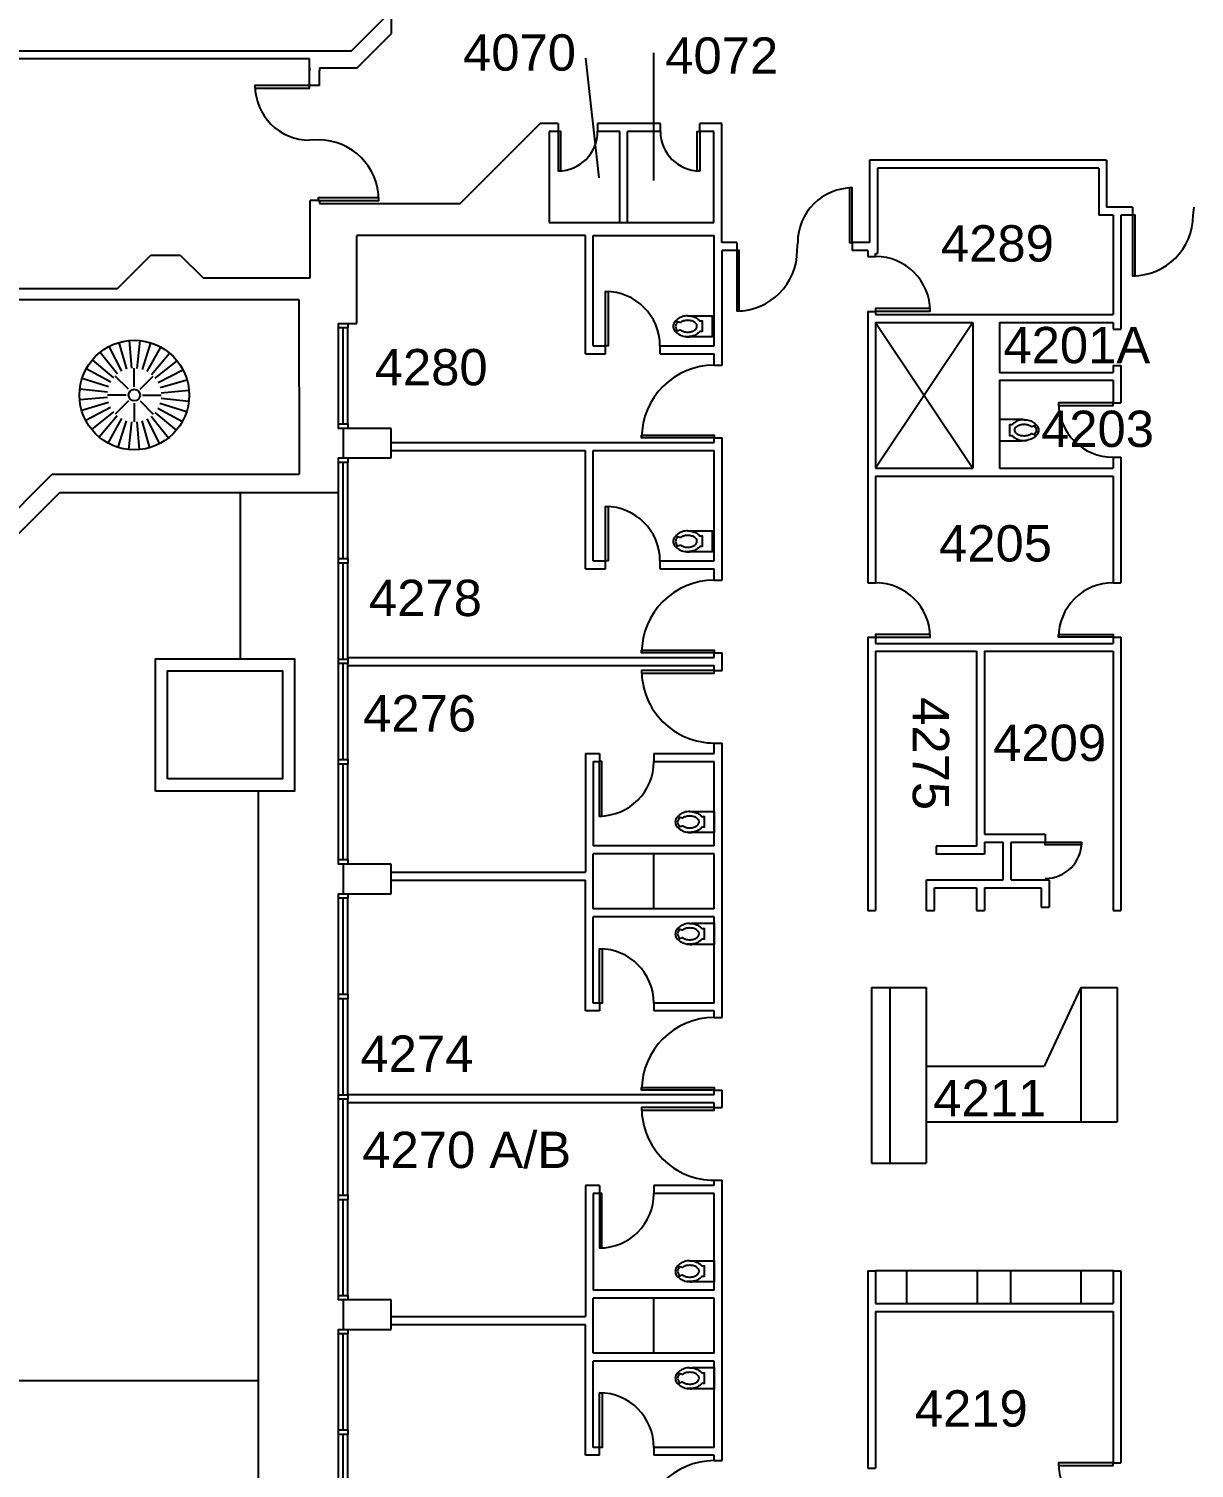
# Model space of a CAD drawing. Header units: inches. Extents: x -1050 to 5570, y -48 to 4302.
# Drawn here: x 2356 to 3126, y 1092 to 2042 of the extents above; entities that cross this region are included whole.
import ezdxf

# ---------------------------------------------------------------- set-up
doc = ezdxf.new("R2010")
doc.units = ezdxf.units.IN
doc.header["$LTSCALE"] = 98
doc.header["$MEASUREMENT"] = 0
doc.layers.get('0').update_dxf_attribs({"linetype": 'CONTINUOUS'})
for name, color, linetype in [('A-ANNO-ROOM', 4, 'CONTINUOUS'), ('A-DOOR', 2, 'CONTINUOUS'), ('A-FLOR-CASE', 3, 'CONTINUOUS'), ('A-FLOR-PFIX', 2, 'CONTINUOUS'), ('A-GLAZ', 2, 'CONTINUOUS'), ('A-SHAFT', 1, 'CONTINUOUS'), ('A-WALL-FULL', 6, 'CONTINUOUS'), ('L-PLNT', 8, 'CONTINUOUS')]:
    doc.layers.add(name, color=color, linetype=linetype)
doc.styles.add('Arial', font='arial.ttf')

# ---------------------------------------------------------------- blocks, each defined once
blk = doc.blocks.new('WC')
for p, q in [((21.068753, -2.504894), (21.068753, -2.504894)), ((23.831759, -3.603083), (23.831759, -3.603083))]:
    blk.add_line(p, q)
for points in [[(16.399601, -6.93083, -0.022673), (14.875, -7), (0, -7), (0, -3.020761), (0, 0), (0, 3.020761), (0, 7), (14.875, 7)], [(16.211212, -6.937926, -0.074934), (12.562014, -6.387938, -0.085426), (9.670474, -4.920528, -0.066386), (8.264603, -3.550098), (6.711212, -3.550098), (6.711212, 3.449902), (8.264603, 3.449902, -0.066386), (9.670474, 4.820333, -0.085426), (12.562014, 6.287743, -0.111314), (17.991061, 6.709134)], [(23.722377, 3.991504, -0.562484), (23.529526, 3.158962), (21.300368, 2.424162, -0.238976), (20.853364, 2.492058, 0.08035), (18.976205, 3.421006, 0.074934), (16.211212, 3.837731, 0.074934), (13.446218, 3.421006, 0.085426), (11.462194, 2.414145, 0.066386), (10.624271, 1.597345, 0.330534), (10.624271, -1.69754, 0.066386), (11.462194, -2.51434, 0.085426), (13.446218, -3.521201, 0.074934), (16.211212, -3.937926, 0.074934), (18.976205, -3.521201, 0.08035), (20.853364, -2.592253, -0.238976), (21.300368, -2.524357), (23.503493, -3.250575, -0.549653), (23.710095, -4.069149)], [(25.75, 0, 0.143932), (25.015482, 2.498761, 0.107177), (22.564786, 4.949747, 0.077997), (19.212481, 6.431696, 0.065232), (14.875, 7)], [(24.25, 0, 0.143932), (23.754089, 1.687041, 0.059203), (22.750942, 2.902316)], [(22.67201, -2.976493, 0.063273), (23.754089, -1.687041, 0.143932), (24.25, 0)], [(23.748064, -4.023967, 0.06085), (25.015482, -2.498761, 0.143932), (25.75, 0)]]:
    blk.add_lwpolyline(points, format="xyb")
for centre, radius, start, end in [((16.211212, 5.443363), 12.38129, 270, 287.141641), ((17.043143, 2.746106), 9.558648, 287.141641, 306.672481), ((18.316811, 1.035634), 7.426057, 306.672481, 316.574161)]:
    blk.add_arc(centre, radius, start, end)
blk = doc.blocks.new('TREE')
at = {"layer": 'L-PLNT'}
for p, q in [((-16.4, 31.5), (-33.4, 64.2)), ((-9.9, 34.1), (-20.2, 69.5)), ((-3.1, 35.4), (-6.3, 72.1)), ((3.9, 35.3), (7.9, 71.9)), ((10.7, 33.9), (21.8, 69)), ((17.1, 31.1), (34.8, 63.4)), ((-27.2, 22.8), (-55.4, 46.5)), ((-22.2, 27.7), (-45.3, 56.4)), ((22.8, 27.2), (46.5, 55.4)), ((27.7, 22.2), (56.4, 45.3)), ((-33.9, 10.7), (-69, 21.8)), ((-31.1, 17.1), (-63.4, 34.8)), ((-7.7, 7.7), (-25.1, 25.1)), ((0, 10.9), (0, 35.5)), ((7.7, 7.7), (25.1, 25.1)), ((31.5, 16.4), (64.2, 33.4)), ((34.1, 9.9), (69.5, 20.2)), ((-35.3, 3.9), (-71.9, 7.9)), ((-10.9, 0), (-35.5, 0)), ((10.9, 0), (35.5, 0)), ((35.4, 3.1), (72.1, 6.3)), ((-35.4, -3.1), (-72.1, -6.3)), ((-34.1, -9.9), (-69.5, -20.2)), ((-31.5, -16.4), (-64.2, -33.4)), ((-7.7, -7.7), (-25.1, -25.1)), ((0, -10.9), (0, -35.5)), ((7.7, -7.7), (25.1, -25.1)), ((31.1, -17.1), (63.4, -34.8)), ((33.9, -10.7), (69, -21.8)), ((35.3, -3.9), (71.9, -7.9)), ((-27.7, -22.2), (-56.4, -45.3)), ((-22.8, -27.2), (-46.5, -55.4)), ((-17.1, -31.1), (-34.8, -63.4)), ((-10.7, -33.9), (-21.8, -69)), ((-3.9, -35.3), (-7.9, -71.9)), ((3.1, -35.4), (6.3, -72.1)), ((9.9, -34.1), (20.2, -69.5)), ((16.4, -31.5), (33.4, -64.2)), ((22.2, -27.7), (45.3, -56.4)), ((27.2, -22.8), (55.4, -46.5))]:
    blk.add_line(p, q, dxfattribs=at)
for radius in [72.4, 7.6]:
    blk.add_circle((0, 0), radius, dxfattribs=at)
blk = doc.blocks.new('*U138')
for p, q in [((0, 0), (0, 0)), ((-40, 0), (-40, 0))]:
    blk.add_line(p, q)
blk.add_lwpolyline([(0, 0), (0, 40), (-1.75, 40), (-1.75, 0)], close=True)
blk.add_arc((0, 0), 40, 90, 180)
blk = doc.blocks.new('*U130')
for p, q in [((0, 0), (0, 0)), ((-48, 0), (-48, 0))]:
    blk.add_line(p, q)
blk.add_lwpolyline([(0, 0), (0, -48), (-1.75, -48), (-1.75, 0)], close=True)
blk.add_arc((0, 0), 48, 180, 270)
blk = doc.blocks.new('*U141')
for p, q in [((0, 0), (0, 0)), ((-36, 0), (-36, 0))]:
    blk.add_line(p, q)
blk.add_lwpolyline([(0, 0), (0, -36), (-1.75, -36), (-1.75, 0)], close=True)
blk.add_arc((0, 0), 36, 180, 270)
blk = doc.blocks.new('*U142')
for p, q in [((0, 0), (0, 0)), ((-36, 0), (-36, 0))]:
    blk.add_line(p, q)
blk.add_lwpolyline([(0, 0), (0, 36), (-1.75, 36), (-1.75, 0)], close=True)
blk.add_arc((0, 0), 36, 90, 180)
blk = doc.blocks.new('*U129')
for p, q in [((0, 0), (0, 0)), ((48, 0), (48, 0))]:
    blk.add_line(p, q)
blk.add_lwpolyline([(0, 0), (0, -48), (1.75, -48), (1.75, 0)], close=True)
blk.add_arc((0, 0), 48, 270, 0)
blk = doc.blocks.new('*U144')
for p, q in [((0, 0), (0, 0)), ((-36, 0), (-36, 0))]:
    blk.add_line(p, q)
blk.add_lwpolyline([(0, 0), (0, 36), (-1.75, 36), (-1.75, 0)], close=True)
blk.add_arc((0, 0), 36, 90, 180)
blk = doc.blocks.new('*U147')
for p, q in [((0, 0), (0, 0)), ((-24, 0), (-24, 0))]:
    blk.add_line(p, q)
blk.add_lwpolyline([(0, 0), (0, -24), (-1.75, -24), (-1.75, 0)], close=True)
blk.add_arc((0, 0), 24, 180, 270)
blk = doc.blocks.new('*U148')
for p, q in [((0, 0), (0, 0)), ((36, 0), (36, 0))]:
    blk.add_line(p, q)
blk.add_lwpolyline([(0, 0), (0, -36), (1.75, -36), (1.75, 0)], close=True)
blk.add_arc((0, 0), 36, 270, 0)
blk = doc.blocks.new('*U149')
for p, q in [((0, 0), (0, 0)), ((36, 0), (36, 0))]:
    blk.add_line(p, q)
blk.add_lwpolyline([(0, 0), (0, 36), (1.75, 36), (1.75, 0)], close=True)
blk.add_arc((0, 0), 36, 0, 90)
blk = doc.blocks.new('*U150')
for p, q in [((0, 0), (0, 0)), ((-36, 0), (-36, 0))]:
    blk.add_line(p, q)
blk.add_lwpolyline([(0, 0), (0, 36), (-1.75, 36), (-1.75, 0)], close=True)
blk.add_arc((0, 0), 36, 90, 180)
blk = doc.blocks.new('*U139')
for p, q in [((0, 0), (0, 0)), ((36, 0), (36, 0))]:
    blk.add_line(p, q)
blk.add_lwpolyline([(0, 0), (0, -36), (1.75, -36), (1.75, 0)], close=True)
blk.add_arc((0, 0), 36, 270, 0)
blk = doc.blocks.new('*U151')
for p, q in [((0, 0), (0, 0)), ((-26, 0), (-26, 0))]:
    blk.add_line(p, q)
blk.add_lwpolyline([(0, 0), (0, 26), (-1.75, 26), (-1.75, 0)], close=True)
blk.add_arc((0, 0), 26, 90, 180)
blk = doc.blocks.new('*U152')
for p, q in [((0, 0), (0, 0)), ((26, 0), (26, 0))]:
    blk.add_line(p, q)
blk.add_lwpolyline([(0, 0), (0, 26), (1.75, 26), (1.75, 0)], close=True)
blk.add_arc((0, 0), 26, 0, 90)

msp = doc.modelspace()

# ---------------------------------------------------------------- linework, layer by layer
at = {"layer": 'A-ANNO-ROOM'}
for p, q in [((2768.88, 2026.51), (2768.88, 1942.21)), ((2724.13, 2023.07), (2732.74, 1943.93))]:
    msp.add_line(p, q, dxfattribs=at)
at = {"layer": 'A-DOOR'}
for p, q in [((2547.57, 1969.08), (2541.82, 1968.84)), ((3125.2, 1919.26), (3125.92, 1924.51)), ((2863.85, 1896.01), (2864.14, 1901.26))]:
    msp.add_line(p, q, dxfattribs=at)
at = {"layer": 'A-FLOR-CASE'}
for p, q in [((2912.97, 1409.35), (2948.97, 1409.35)), ((2912.97, 1409.35), (2912.97, 1293.13)), ((2924.97, 1409.35), (2924.97, 1293.13)), ((2948.97, 1409.35), (2948.97, 1293.13)), ((3050.97, 1409.35), (3026.97, 1357.3)), ((3050.97, 1409.35), (3050.97, 1320.5)), ((3050.97, 1409.35), (3074.97, 1409.35)), ((3074.97, 1409.35), (3074.97, 1320.5)), ((2948.97, 1357.3), (3026.97, 1357.3)), ((2948.97, 1320.5), (3074.97, 1320.5)), ((2912.97, 1293.13), (2948.97, 1293.13)), ((3072.34, 1222.05), (2915.59, 1222.05)), ((2936.3, 1200.55), (2936.3, 1221.77)), ((3004.6, 1222.05), (3004.6, 1200.55)), ((3050.97, 1222.05), (3050.97, 1200.55))]:
    msp.add_line(p, q, dxfattribs=at)
msp.add_lwpolyline([(2982.93, 1200.55), (2982.93, 1222.05)], dxfattribs=at)
at = {"layer": 'A-GLAZ'}
for p, q in [((2561.05, 1781.43), (2561.05, 1844.81)), ((2564.05, 1781.43), (2564.05, 1844.81)), ((2567.05, 1781.43), (2567.05, 1844.81)), ((2561.05, 1692.56), (2561.05, 1755.93)), ((2564.05, 1692.56), (2564.05, 1755.93)), ((2567.05, 1692.56), (2567.05, 1755.93)), ((2561.05, 1626.18), (2561.05, 1689.56)), ((2564.05, 1626.18), (2564.05, 1689.56)), ((2567.05, 1626.18), (2567.05, 1689.56)), ((2561.05, 1559.81), (2561.05, 1623.18)), ((2564.05, 1559.81), (2564.05, 1623.18)), ((2567.05, 1559.81), (2567.05, 1623.18)), ((2561.05, 1493.43), (2561.05, 1556.81)), ((2564.05, 1493.43), (2564.05, 1556.81)), ((2567.05, 1493.43), (2567.05, 1556.81)), ((2561.05, 1404.81), (2561.05, 1468.18)), ((2564.05, 1404.81), (2564.05, 1468.18)), ((2567.05, 1404.81), (2567.05, 1468.18)), ((2561.05, 1338.43), (2561.05, 1401.81)), ((2564.05, 1338.43), (2564.05, 1401.81)), ((2567.05, 1338.43), (2567.05, 1401.81)), ((2561.05, 1272.06), (2561.05, 1335.43)), ((2564.05, 1272.06), (2564.05, 1335.43)), ((2567.05, 1272.06), (2567.05, 1335.43)), ((2561.05, 1205.68), (2561.05, 1269.06)), ((2564.05, 1205.68), (2564.05, 1269.06)), ((2567.05, 1205.68), (2567.05, 1269.06)), ((2561.05, 1117.06), (2561.05, 1180.43)), ((2564.05, 1117.06), (2564.05, 1180.43)), ((2567.05, 1117.06), (2567.05, 1180.43)), ((2561.05, 1050.68), (2561.05, 1114.06)), ((2564.05, 1050.68), (2564.05, 1114.06)), ((2567.05, 1050.68), (2567.05, 1114.06))]:
    msp.add_line(p, q, dxfattribs=at)
at = {"layer": 'A-SHAFT'}
for p, q in [((2915.59, 1848.36), (2979.69, 1752.27)), ((2979.69, 1848.36), (2915.59, 1752.27))]:
    msp.add_line(p, q, dxfattribs=at)
at = {"layer": 'A-WALL-FULL'}
for p, q in [((2595.95, 2039.21), (2595.95, 2075.21)), ((2569.45, 2027.78), (2590.95, 2049.28)), ((2573.32, 2016.58), (2595.95, 2039.21)), ((2347.67, 2027.78), (2569.45, 2027.78)), ((2349.42, 2022.78), (2541.82, 2022.78)), ((2541.82, 2004.84), (2541.82, 2022.78)), ((2541.82, 2016.58), (2541.82, 2014.58)), ((2548.32, 2016.58), (2548.32, 2014.58)), ((2548.32, 2016.58), (2573.32, 2016.58)), ((2548.32, 2004.84), (2548.32, 2014.58)), ((2548.32, 2004.84), (2541.82, 2004.84)), ((2641.32, 1927.08), (2694.05, 1979.76)), ((2706, 1979.76), (2694.05, 1979.76)), ((2706, 1979.76), (2706, 1974.51)), ((2732, 1979.76), (2732, 1974.51)), ((2773.5, 1979.76), (2732, 1979.76)), ((2773.5, 1974.51), (2773.5, 1979.76)), ((2814, 1979.76), (2799.5, 1979.76)), ((2799.5, 1974.51), (2799.5, 1979.76)), ((2814, 1901.26), (2814, 1979.76)), ((2700, 1974.51), (2700, 1914.51)), ((2706, 1974.51), (2700, 1974.51)), ((2746.6, 1974.51), (2732, 1974.51)), ((2746.6, 1914.51), (2746.6, 1974.51)), ((2751.85, 1914.51), (2751.85, 1974.51)), ((2773.5, 1974.51), (2751.85, 1974.51)), ((2808.75, 1974.51), (2799.5, 1974.51)), ((2808.75, 1914.51), (2808.75, 1974.51)), ((3068, 1955.51), (2911.5, 1955.51)), ((2911.5, 1955.51), (2911.5, 1901.26)), ((3063, 1950.26), (2916.75, 1950.26)), ((2916.75, 1950.26), (2916.75, 1893.97)), ((3063, 1950.26), (3063, 1919.26)), ((3068, 1955.51), (3068, 1924.51)), ((2542.32, 1877.81), (2542.32, 1929.08)), ((2548.32, 1929.08), (2542.32, 1929.08)), ((2548.32, 1929.08), (2548.32, 1927.08)), ((2548.32, 1927.08), (2641.32, 1927.08)), ((3085.22, 1924.51), (3068, 1924.51)), ((3085.22, 1924.51), (3085.22, 1919.26)), ((2700, 1914.51), (2808.75, 1914.51)), ((3072.34, 1919.26), (3063, 1919.26)), ((3072.34, 1919.26), (3072.34, 1853.61)), ((3085.22, 1919.26), (3077.59, 1919.26)), ((3077.59, 1919.26), (3077.59, 1843.93)), ((2723.95, 1905.96), (2573.05, 1905.96)), ((2573.05, 1847.81), (2573.05, 1905.96)), ((2723.95, 1827.7), (2723.95, 1905.96)), ((2729.2, 1832.95), (2729.2, 1905.96)), ((2729.2, 1905.96), (2809.09, 1905.96)), ((2809.09, 1832.95), (2809.09, 1905.96)), ((2823.85, 1901.26), (2814, 1901.26)), ((2823.85, 1901.26), (2823.85, 1896.01)), ((2911.5, 1901.26), (2900.14, 1901.26)), ((2900.14, 1901.26), (2900.14, 1896.01)), ((2415.11, 1870.96), (2437.03, 1892.88)), ((2437.03, 1892.88), (2456.48, 1892.88)), ((2456.48, 1892.88), (2471.55, 1877.81)), ((2823.85, 1896.01), (2814.34, 1896.01)), ((2814.34, 1820.25), (2814.34, 1896.01)), ((2910.34, 1896.01), (2900.14, 1896.01)), ((2910.34, 1896.01), (2910.34, 1891.97)), ((2910.34, 1891.97), (2915.59, 1891.97)), ((2915.59, 1891.97), (2915.59, 1893.97)), ((2915.59, 1893.97), (2916.75, 1893.97)), ((2471.55, 1877.81), (2542.32, 1877.81)), ((2309.05, 1870.96), (2415.11, 1870.96)), ((2309.05, 1863.68), (2534.83, 1863.68)), ((2910.34, 1855.61), (2910.34, 1676.53)), ((2910.34, 1855.61), (2915.59, 1855.61)), ((2915.59, 1855.61), (2915.59, 1853.61)), ((2915.59, 1853.61), (3072.34, 1853.61)), ((2915.59, 1848.36), (2979.69, 1848.36)), ((2915.59, 1848.36), (2915.59, 1752.27)), ((2979.69, 1848.36), (2979.69, 1752.27)), ((2997.37, 1848.36), (2997.37, 1815.49)), ((2997.37, 1848.36), (3072.34, 1848.36)), ((3072.34, 1848.36), (3072.34, 1843.93)), ((3072.34, 1843.93), (3077.59, 1843.93)), ((2723.95, 1827.7), (2737.2, 1827.7)), ((2729.2, 1832.95), (2737.2, 1832.95)), ((2737.2, 1827.7), (2737.2, 1832.95)), ((2773.2, 1832.95), (2773.2, 1827.7)), ((2773.2, 1832.95), (2809.09, 1832.95)), ((2773.2, 1827.7), (2809.09, 1827.7)), ((2809.09, 1820.25), (2809.09, 1827.7)), ((2809.09, 1820.25), (2814.34, 1820.25)), ((3072.34, 1819.93), (3077.59, 1819.93)), ((3072.34, 1819.93), (3072.34, 1815.49)), ((3077.59, 1819.93), (3077.59, 1795.42)), ((2997.37, 1815.49), (3072.34, 1815.49)), ((2997.37, 1810.24), (3072.34, 1810.24)), ((2997.37, 1810.24), (2997.37, 1752.27)), ((3072.34, 1810.24), (3072.34, 1795.42)), ((3072.34, 1795.42), (3077.59, 1795.42)), ((2564.05, 1778.43), (2564.05, 1758.93)), ((2595.67, 1769.2), (2809.09, 1769.2)), ((2809.09, 1769.2), (2809.09, 1772.25)), ((2809.09, 1772.25), (2814.34, 1772.25)), ((2814.34, 1678.24), (2814.34, 1772.25)), ((2595.67, 1763.95), (2723.95, 1763.95)), ((2723.95, 1685.69), (2723.95, 1763.95)), ((2729.2, 1690.94), (2729.2, 1763.95)), ((2729.2, 1763.95), (2809.09, 1763.95)), ((2809.09, 1690.94), (2809.09, 1763.95)), ((3072.34, 1759.42), (3072.34, 1752.27)), ((3072.34, 1759.42), (3077.59, 1759.42)), ((3077.59, 1759.42), (3077.59, 1676.53)), ((2915.59, 1752.27), (2979.69, 1752.27)), ((2997.37, 1752.27), (3072.34, 1752.27)), ((2915.59, 1747.02), (3072.34, 1747.02)), ((2915.59, 1747.02), (2915.59, 1676.53)), ((3072.34, 1747.02), (3072.34, 1676.53)), ((2723.95, 1685.69), (2737.2, 1685.69)), ((2729.2, 1690.94), (2737.2, 1690.94)), ((2737.2, 1685.69), (2737.2, 1690.94)), ((2773.2, 1690.94), (2773.2, 1685.69)), ((2773.2, 1690.94), (2809.09, 1690.94)), ((2773.2, 1685.69), (2809.09, 1685.69)), ((2809.09, 1678.24), (2809.09, 1685.69)), ((2809.09, 1678.24), (2814.34, 1678.24)), ((2910.34, 1676.53), (2915.59, 1676.53)), ((3072.34, 1676.53), (3077.59, 1676.53)), ((2910.34, 1640.53), (2910.34, 1460.02)), ((2910.34, 1640.53), (2915.59, 1640.53)), ((2915.59, 1640.53), (2915.59, 1636.51)), ((2915.59, 1636.51), (3072.34, 1636.51)), ((3072.34, 1640.53), (3072.34, 1636.51)), ((3072.34, 1640.53), (3077.59, 1640.53)), ((3077.59, 1640.53), (3077.59, 1460.02)), ((2567.05, 1627.19), (2809.09, 1627.19)), ((2809.09, 1630.24), (2814.34, 1630.24)), ((2809.09, 1627.19), (2809.09, 1630.24)), ((2814.34, 1618.68), (2814.34, 1630.24)), ((2915.59, 1631.26), (2982.19, 1631.26)), ((2915.59, 1631.26), (2915.59, 1460.02)), ((2982.19, 1631.26), (2982.19, 1502.63)), ((2987.44, 1631.26), (2987.44, 1510.53)), ((2987.44, 1631.26), (3072.34, 1631.26)), ((3072.34, 1631.26), (3072.34, 1460.02)), ((2567.05, 1621.94), (2809.09, 1621.94)), ((2809.09, 1618.68), (2809.09, 1621.94)), ((2809.09, 1618.68), (2814.34, 1618.68)), ((2809.09, 1563.71), (2809.09, 1570.68)), ((2809.09, 1570.68), (2814.34, 1570.68)), ((2814.34, 1389.46), (2814.34, 1570.68)), ((2723.95, 1563.71), (2723.95, 1485.45)), ((2723.95, 1563.71), (2733.22, 1563.71)), ((2733.22, 1563.71), (2733.22, 1558.46)), ((2769.22, 1563.71), (2809.09, 1563.71)), ((2769.22, 1563.71), (2769.22, 1558.46)), ((2729.2, 1558.46), (2729.2, 1502.74)), ((2729.2, 1558.46), (2733.22, 1558.46)), ((2769.22, 1558.46), (2809.09, 1558.46)), ((2809.09, 1502.74), (2809.09, 1558.46)), ((2809.09, 1502.74), (2729.2, 1502.74)), ((2982.19, 1502.63), (2955.56, 1502.63)), ((2955.56, 1502.63), (2955.56, 1497.38)), ((2987.44, 1510.53), (3027.61, 1510.53)), ((2987.44, 1505.28), (2999.86, 1505.28)), ((2987.44, 1505.28), (2987.44, 1497.38)), ((2999.86, 1480.31), (2999.86, 1505.28)), ((3005.11, 1480.31), (3005.11, 1505.28)), ((3005.11, 1505.28), (3027.61, 1505.28)), ((3027.61, 1510.53), (3027.61, 1505.28)), ((2809.09, 1497.49), (2729.2, 1497.49)), ((2729.2, 1461.21), (2729.2, 1497.49)), ((2769.15, 1461.21), (2769.15, 1497.49)), ((2809.09, 1461.21), (2809.09, 1497.49)), ((2987.44, 1497.38), (2955.56, 1497.38)), ((2564.05, 1490.68), (2564.05, 1471.18)), ((2595.67, 1485.45), (2723.95, 1485.45)), ((2595.67, 1480.2), (2723.95, 1480.2)), ((2723.95, 1393.75), (2723.95, 1480.2)), ((2949.15, 1480.31), (2999.86, 1480.31)), ((2949.15, 1460.02), (2949.15, 1480.31)), ((2954.4, 1475.06), (2982.19, 1475.06)), ((2954.4, 1460.02), (2954.4, 1475.06)), ((2982.19, 1475.06), (2982.19, 1460.02)), ((2987.44, 1475.06), (2987.44, 1460.02)), ((2987.44, 1475.06), (3024.99, 1475.06)), ((3005.11, 1480.31), (3030.24, 1480.31)), ((3024.99, 1475.06), (3024.99, 1462.35)), ((3030.24, 1480.31), (3030.24, 1462.35)), ((2809.09, 1461.21), (2729.2, 1461.21)), ((2729.2, 1399), (2729.2, 1455.96)), ((2809.09, 1455.96), (2729.2, 1455.96)), ((2809.09, 1399), (2809.09, 1455.96)), ((2910.34, 1460.02), (2915.59, 1460.02)), ((2949.15, 1460.02), (2954.4, 1460.02)), ((2982.19, 1460.02), (2987.44, 1460.02)), ((3024.99, 1462.35), (3030.24, 1462.35)), ((3072.34, 1460.02), (3077.59, 1460.02)), ((2733.17, 1399), (2729.2, 1399)), ((2733.17, 1399), (2733.17, 1393.75)), ((2809.09, 1399), (2769.17, 1399)), ((2769.17, 1399), (2769.17, 1393.75)), ((2733.17, 1393.75), (2723.95, 1393.75)), ((2809.09, 1393.75), (2769.17, 1393.75)), ((2809.09, 1389.46), (2809.09, 1393.75)), ((2809.09, 1389.46), (2814.34, 1389.46)), ((2809.09, 1341.46), (2814.34, 1341.46)), ((2809.09, 1338.42), (2809.09, 1341.46)), ((2814.34, 1329.9), (2814.34, 1341.46)), ((2809.09, 1338.42), (2567.05, 1338.42)), ((2809.09, 1333.17), (2567.05, 1333.17)), ((2809.09, 1329.9), (2809.09, 1333.17)), ((2809.09, 1329.9), (2814.34, 1329.9)), ((2723.95, 1278.47), (2723.95, 1192.02)), ((2733.17, 1278.47), (2723.95, 1278.47)), ((2733.17, 1278.47), (2733.17, 1273.22)), ((2809.09, 1278.47), (2769.17, 1278.47)), ((2769.17, 1278.47), (2769.17, 1273.22)), ((2809.09, 1278.47), (2809.09, 1281.9)), ((2809.09, 1281.9), (2814.34, 1281.9)), ((2814.34, 1096.78), (2814.34, 1281.9)), ((2729.2, 1273.22), (2729.2, 1209.31)), ((2733.17, 1273.22), (2729.2, 1273.22)), ((2809.09, 1273.22), (2769.17, 1273.22)), ((2809.09, 1209.31), (2809.09, 1273.22)), ((2910.34, 1222.05), (2915.59, 1222.05)), ((2910.34, 1222.05), (2910.34, 1091.78)), ((2915.59, 1222.05), (2915.59, 1200.55)), ((3072.34, 1222.05), (3072.34, 1200.55)), ((3072.34, 1222.05), (3077.59, 1222.05)), ((3077.59, 1222.05), (3077.59, 1095.31)), ((2809.09, 1209.31), (2729.2, 1209.31)), ((2564.05, 1202.93), (2564.05, 1183.43)), ((2809.09, 1204.06), (2729.2, 1204.06)), ((2729.2, 1167.78), (2729.2, 1204.06)), ((2769.15, 1167.78), (2769.15, 1204.06)), ((2809.09, 1167.78), (2809.09, 1204.06)), ((2915.59, 1200.55), (3072.34, 1200.55)), ((2595.67, 1192.02), (2723.95, 1192.02)), ((2915.59, 1195.3), (3072.34, 1195.3)), ((2915.59, 1195.3), (2915.59, 1091.78)), ((3072.34, 1195.3), (3072.34, 1095.31)), ((2595.67, 1186.77), (2723.95, 1186.77)), ((2723.95, 1100.31), (2723.95, 1186.77)), ((2809.09, 1167.78), (2729.2, 1167.78)), ((2729.2, 1105.56), (2729.2, 1162.53)), ((2809.09, 1162.53), (2729.2, 1162.53)), ((2809.09, 1105.56), (2809.09, 1162.53)), ((2733.2, 1105.56), (2729.2, 1105.56)), ((2733.2, 1100.31), (2733.2, 1105.56)), ((2809.09, 1105.56), (2769.2, 1105.56)), ((2769.2, 1105.56), (2769.2, 1100.31)), ((2733.2, 1100.31), (2723.95, 1100.31)), ((2809.09, 1100.31), (2769.2, 1100.31)), ((2809.09, 1096.78), (2809.09, 1100.31)), ((2809.09, 1096.78), (2814.34, 1096.78)), ((3072.34, 1095.31), (3077.59, 1095.31)), ((2910.34, 1091.78), (2915.59, 1091.78))]:
    msp.add_line(p, q, dxfattribs=at)
for points in [[(2567.05, 1847.81), (2567.05, 1844.81), (2561.05, 1844.81), (2561.05, 1847.81), (2573.05, 1847.81)], [(2595.67, 1778.43), (2561.05, 1778.43), (2561.05, 1781.43), (2567.05, 1781.43), (2567.05, 1778.43)], [(2595.67, 1758.93), (2595.67, 1778.43)], [(2567.05, 1758.93), (2567.05, 1755.93), (2561.05, 1755.93), (2561.05, 1758.93), (2595.67, 1758.93)], [(2595.67, 1490.68), (2561.05, 1490.68), (2561.05, 1493.68), (2567.05, 1493.68), (2567.05, 1490.68)], [(2595.67, 1471.18), (2595.67, 1490.68)], [(2567.05, 1471.18), (2567.05, 1468.18), (2561.05, 1468.18), (2561.05, 1471.18), (2595.67, 1471.18)], [(2595.67, 1202.93), (2561.05, 1202.93), (2561.05, 1205.93), (2567.05, 1205.93), (2567.05, 1202.93)], [(2595.67, 1183.43), (2595.67, 1202.93)], [(2567.05, 1183.43), (2567.05, 1180.43), (2561.05, 1180.43), (2561.05, 1183.43), (2595.67, 1183.43)]]:
    msp.add_lwpolyline(points, dxfattribs=at)
for points in [[(2561.05, 1689.56), (2561.05, 1692.56), (2567.05, 1692.56), (2567.05, 1689.56)], [(2561.05, 1623.18), (2561.05, 1626.18), (2567.05, 1626.18), (2567.05, 1623.18)], [(2561.05, 1556.81), (2561.05, 1559.81), (2567.05, 1559.81), (2567.05, 1556.81)], [(2561.05, 1401.81), (2561.05, 1404.81), (2567.05, 1404.81), (2567.05, 1401.81)], [(2561.05, 1335.43), (2561.05, 1338.43), (2567.05, 1338.43), (2567.05, 1335.43)], [(2561.05, 1269.06), (2561.05, 1272.06), (2567.05, 1272.06), (2567.05, 1269.06)], [(2561.05, 1114.06), (2561.05, 1117.06), (2567.05, 1117.06), (2567.05, 1114.06)]]:
    msp.add_lwpolyline(points, close=True, dxfattribs=at)
at = {"layer": 'L-PLNT'}
for p, q in [((2534.83, 1863.68), (2534.88, 1748.14)), ((2285.31, 1661.53), (2371.92, 1748.14)), ((2371.92, 1748.14), (2534.88, 1748.14)), ((2285.31, 1644.56), (2376.89, 1736.14)), ((2376.89, 1736.14), (2561.05, 1736.14)), ((2495.96, 1736.14), (2495.96, 1626.33)), ((2507.96, 1539), (2507.96, 619.43)), ((2233.23, 1149.78), (2507.96, 1149.78))]:
    msp.add_line(p, q, dxfattribs=at)
for points in [[(2440.14, 1539), (2440.14, 1626.33), (2531.96, 1626.33), (2531.96, 1539)], [(2448.14, 1547), (2448.14, 1618.33), (2523.96, 1618.33), (2523.96, 1547)]]:
    msp.add_lwpolyline(points, close=True, dxfattribs=at)

# ---------------------------------------------------------------- block references
at = {"layer": 'A-DOOR'}
for name, p, rotation in [('*U139', (2541.82, 2004.84), 270), ('*U138', (2547.57, 1929.08), 270), ('*U151', (2706, 1974.51), 179.9996579108415), ('*U152', (2799.5, 1974.51), 179.9996579108415), ('*U139', (2900.14, 1901.26), 180), ('*U138', (3085.22, 1919.26), 180), ('*U138', (2823.85, 1896.01), 180), ('*U148', (2915.59, 1855.97), 89.9996579108415), ('*U141', (2737.2, 1832.95), 179.9996579108415), ('*U130', (2809.09, 1772.25), 270), ('*U150', (3072.34, 1795.42), 89.9996579108415), ('*U141', (2737.2, 1690.94), 179.9996579108415), ('*U130', (2809.09, 1630.24), 270), ('*U148', (2915.59, 1640.53), 89.9996579108415), ('*U149', (3072.34, 1640.53), 89.9996579108415), ('*U129', (2809.09, 1618.68), 270), ('*U142', (2733.12, 1558.46), 179.9996579108415), ('*U147', (3027.61, 1505.28), 89.9996579108415), ('*U141', (2733.2, 1398.83), 179.9996579108415), ('*U130', (2809.09, 1341.46), 270), ('*U129', (2809.09, 1329.9), 270), ('*U142', (2733.17, 1273.22), 179.9996579108415), ('*U141', (2733.2, 1105.56), 179.9996579108415), ('*U130', (2809.09, 1048.78), 270), ('*U144', (3072.34, 1095.31), 89.9996579108415)]:
    msp.add_blockref(name, p, dxfattribs=dict(at, rotation=rotation))
at = {"layer": 'A-FLOR-PFIX', "rotation": 180}
for p in [(2807.72, 1845.88), (2807.72, 1703.87), (2809.09, 1518.52), (2809.09, 1444.62), (2809.09, 1221.84), (2809.09, 1151.18)]:
    msp.add_blockref('WC', p, dxfattribs=at)
at = {"layer": 'A-FLOR-PFIX', "xscale": -1, "rotation": 180}
msp.add_blockref('WC', (2997.37, 1777.27), dxfattribs=at)
at = {"layer": 'L-PLNT', "xscale": 0.5, "yscale": 0.5, "zscale": 0.5}
msp.add_blockref('TREE', (2426.15, 1800.48), dxfattribs=at)

# ---------------------------------------------------------------- texts
at = {"layer": 'A-ANNO-ROOM', "style": 'Arial'}
for s, p in [('4070', (2643.17, 2014.73)), ('4072', (2776.68, 2012.7)), ('4289', (2958.71, 1888.65)), ('4201A', (2999.96, 1821.5)), ('4280', (2584.86, 1806.92)), ('4203', (3024.8, 1766.2)), ('4205', (2957.46, 1690.57)), ('4278', (2581.05, 1654.51)), ('4276', (2577.24, 1578.3)), ('4209', (2993.18, 1558.83)), ('4274', (2575.42, 1353.53)), ('4211', (2953.66, 1324.25)), ('4270 A/B', (2576.66, 1290.01)), ('4219', (2941.45, 1119.24))]:
    msp.add_text(s, height=24, dxfattribs=at).set_placement(p)
msp.add_text('4275', height=24, rotation=270, dxfattribs=at).set_placement((2940.1, 1600.98))

doc.saveas('drawing.dxf')
